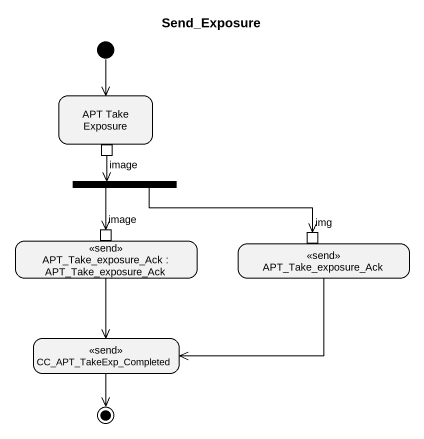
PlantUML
@startuml
title Send_Exposure
hide empty description
state "APT Take Exposure" as APT_Take_Exposure {
  state image <<outputPin>>
}
state fork1 <<fork>>
state "APT_Take_exposure_Ack : APT_Take_exposure_Ack" as APT_Take_exposure_Ack <<send>> {
  state "image" as image_2 <<inputPin>>
}
state "APT_Take_exposure_Ack" as APT_Take_exposure_Ack_2 <<send>> {
  state img <<inputPin>>
}
state CC_APT_TakeExp_Completed <<send>>
[*] --> APT_Take_Exposure
image --> fork1
fork1 --> image_2
fork1 -right-> img
APT_Take_exposure_Ack --> CC_APT_TakeExp_Completed
APT_Take_exposure_Ack_2 -left-> CC_APT_TakeExp_Completed
CC_APT_TakeExp_Completed --> [*]
@enduml
